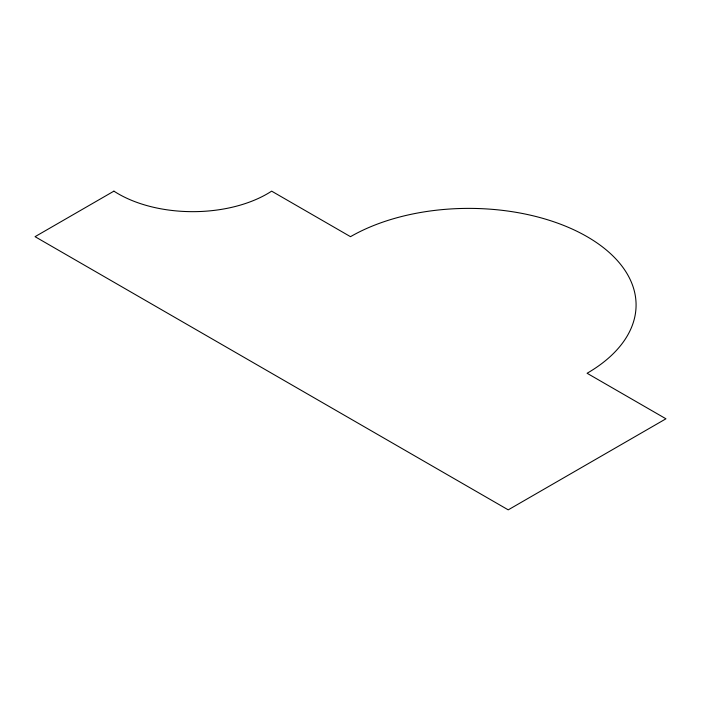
<?xml version="1.0" encoding="UTF-8"?>
<svg xmlns="http://www.w3.org/2000/svg" width="701" height="701" viewBox="0 0 701 701"><rect width="100%" height="100%" fill="white"/><g stroke="black" fill="none" stroke-linecap="round" stroke-linejoin="round"><path stroke-width="1.05" d="M113.912 191.145L35.05 236.675L508.225 509.855L665.95 418.795L587.087 373.265A167.294 96.589 0 0 0 587.087 236.675A167.294 96.589 0 0 0 350.5 236.675L271.637 191.145A105.281 60.785 0 0 1 113.912 191.145"/></g></svg>
